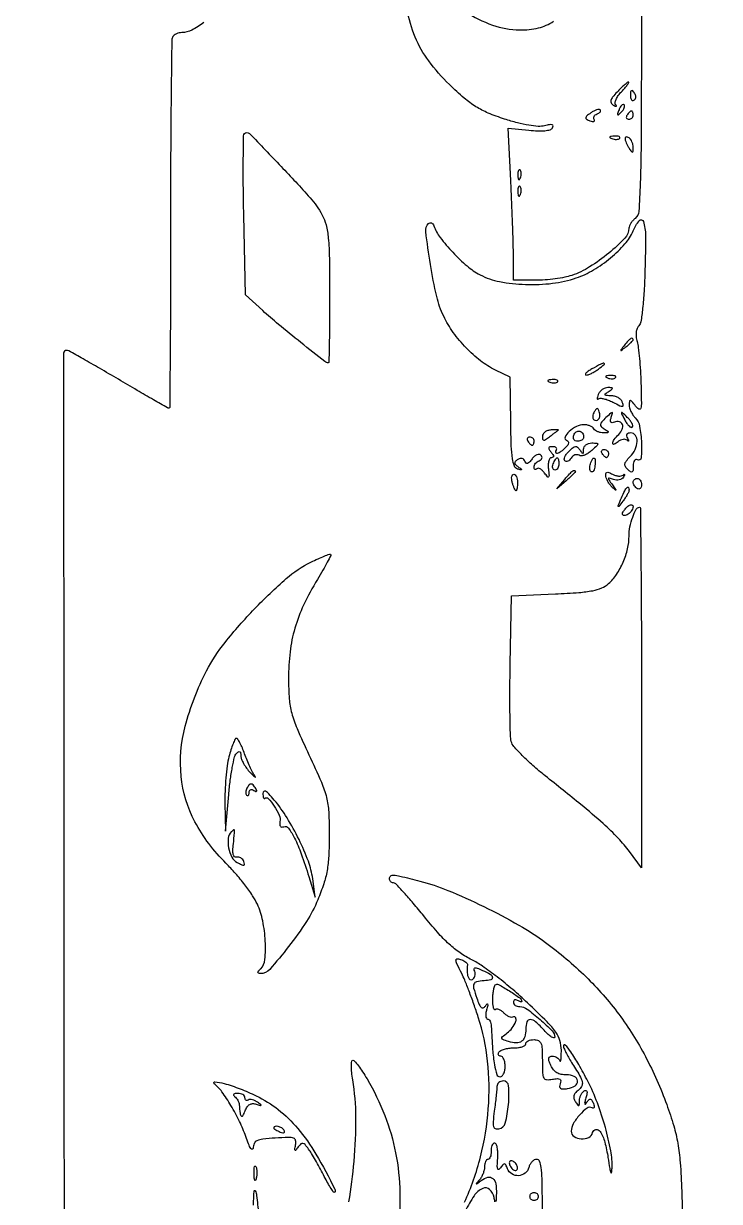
# Model space of a CAD drawing. Extents: x 130 to 894, y 104 to 894.
# Drawn here: x 130.4 to 298.9, y 320.8 to 606.2 of the extents above; entities that cross this region are included whole.
import ezdxf

# ---------------------------------------------------------------- set-up
doc = ezdxf.new("R2010")
doc.units = 0

msp = doc.modelspace()

# ---------------------------------------------------------------- linework, layer by layer
for points in [[(174.045192, 606.482717, -0.047978), (171.133195, 604.596295, -0.120314), (168.690983, 604, 0.054895), (168.045365, 603.928903, 0.049386), (167.406067, 603.718429, 0.052462), (166.867015, 603.408664, 0.098018), (166.525624, 603.04146, 0.135908), (166.284058, 602.212063, 0.00031), (166.120671, 589.280438, 0.002013), (166.004103, 574.686524, 0.001247), (165.978955, 557.54146, -0.000912), (165.965357, 540.46201, -0.00152), (165.883973, 526.084054, -0.000093), (165.769248, 513.176262, -0.411558), (165.591379, 513, -0.130208), (165.272248, 513.08454, -0.000459), (161.819272, 515.05625, -0.002414), (157.91324, 517.316524, -0.001508), (153.358651, 520, 0.002709), (148.7798, 522.682975, 0.0042), (144.796303, 524.94375, 0.00137), (141.334999, 526.8575, 0.126246), (140.77962, 527, 0.414351), (140.074729, 526.294777, 0.000011), (140.148965, 375.440163, 0.000341), (140.310416, 240.330475, 0.006777)], [(279.922036, 621.601004, -0.00146), (279.976801, 601.767647, -0.001059), (279.924115, 578.617642, -0.007615), (279.704983, 567.452612, -0.008821), (279.348619, 560.67043, -0.204776), (278.485116, 558.987647, 0.039325), (277.914387, 558.43275, 0.037307), (277.42648, 557.785949, 0.039612), (277.083695, 557.14716, 0.096253), (276.966731, 556.627555, -0.184226), (275.940785, 554.158845, -0.030466), (272.107542, 550.575964, -0.033806), (267.455071, 547.23232, -0.056326), (263.100777, 545.166231, -0.034708), (261.422828, 544.717855, -0.014808), (259.128285, 544.34258, -0.014568), (256.648408, 544.085322, -0.018561), (254.350777, 544), (249, 544), (248.995945, 549.75, 0.006759), (248.952721, 552.789033, 0.001891), (248.80295, 557.53879, 0.001908), (248.592714, 562.9102, 0.002006), (248.344635, 568.190562), (247.69738, 580.881124), (252.727732, 580.34034, 0.016989), (254.928213, 580.179155, 0.035841), (256.638256, 580.234761, 0.046696), (257.862585, 580.479736, 0.183627), (258.462831, 580.939859, 0.145141), (258.586098, 581.393531, 0.336757), (258.379138, 581.653359, 0.105867), (257.743355, 581.677257, 0.018134), (256.554109, 581.424225, -0.078183), (255.024297, 581.28639, -0.024904), (252.745982, 581.551842, -0.02193), (249.979839, 582.140384, -0.014403), (246.851837, 583.047641, -0.020878), (242.891598, 584.506056, -0.041266), (239.917564, 586.043383, -0.03786), (237.078397, 588.136417, -0.014951), (233.495464, 591.413498, -0.040683), (228.484359, 597.141595, -0.061235), (225.219489, 602.909243, -0.056047), (223.26974, 609.669344, -0.028243)], [(237.40751, 609.112149, 0.064413), (243.908953, 605.827002, 0.081372), (250.531937, 604.643428, 0.06215), (255.042386, 605.140161, 0.090825), (258.690222, 606.747277, 0.095522)], [(237.142778, 320.592178, 0.045302), (241.014984, 331.589541, 0.043447), (242.91236, 343.260259, 0.044432), (242.745095, 354.811898, 0.053111), (240.48339, 365.454136, 0.00572), (239.411059, 368.616058, 0.00578), (238.270288, 371.741557, 0.005647), (237.215056, 374.439618, 0.023289), (236.48339, 376.032121, -0.0075), (235.299264, 378.408666, -0.111144), (235.092107, 379.310162, -0.446505), (235.436126, 379.621393, -0.065574), (236.468381, 379.37376, -0.03849), (237.024037, 379.109891, -0.050672), (237.479928, 378.78336, -0.060591), (237.77956, 378.446487, -0.186532), (237.84996, 378.155144, 0.040691), (237.769047, 376.550712, 0.073696), (238.001425, 375.259596, 0.141975), (238.473502, 374.580212, 0.31896), (239.068174, 374.542134, 0.106701), (239.436769, 374.89682, 0.081826), (239.669772, 375.406566, 0.077665), (239.73449, 375.990233, 0.080629), (239.616179, 376.557839, -0.075862), (239.480566, 377.178925, -0.396975), (239.683954, 377.424227, -0.126367), (240.24921, 377.351104, -0.01187), (241.548005, 376.796174, -0.025379), (243.405216, 375.833362, -0.231133), (243.89632, 375.095884, -0.380225), (243.51756, 374.534443, -0.043887), (241.886968, 374.266439, 0.033372), (240.076327, 374.007762, 0.246148), (239.425477, 373.469144, 0.169616), (239.365416, 372.481541, 0.015035), (240.126912, 370.065784, 0.016692), (240.731281, 368.502063, 0.106103), (241.218902, 367.809713, 0.301131), (241.69169, 367.733032, 0.135841), (242.196928, 368.153627, -0.028821), (242.597066, 368.664789, -0.578575), (242.753301, 368.633114, -0.141139), (242.76797, 368.278207, -0.008771), (242.498119, 367.25, 0.033644), (242.317038, 366.387482, 0.059379), (242.301736, 365.660937, 0.090506), (242.441257, 365.172207, 0.285444), (242.718327, 365, -0.190496), (243.049952, 364.868896, -0.082832), (243.34262, 364.485937, -0.064789), (243.554356, 363.919746, -0.046559), (243.645607, 363.25, 0.007488), (243.968512, 357.624681, 0.024458), (244.419281, 353.924393, 0.032505), (244.984542, 351.564684, 0.328766), (245.75, 351.000193, 0.191103), (246.227352, 351.189471, 0.088219), (246.632812, 351.734432, 0.068033), (246.907884, 352.543241, 0.048029), (247, 353.5, 0.040452), (246.922429, 354.457223, 0.059813), (246.688914, 355.265625, 0.078662), (246.346169, 355.815127, 0.217355), (245.940983, 356, -0.108972), (245.586039, 356.078288, -0.182303), (245.3746, 356.29375, -0.161196), (245.343488, 356.6179, -0.082592), (245.5, 357, -0.146547), (245.934161, 357.385578, -0.040338), (246.8004, 357.70625, -0.037109), (247.887885, 357.926388, -0.031397), (249.059017, 358, 0.032276), (250.18562, 358.0728, 0.049716), (251.136086, 358.29375, 0.064068), (251.793368, 358.615903, 0.251914), (252, 359, -0.191087), (252.151477, 359.381882, -0.088204), (252.5875, 359.70625, -0.068025), (253.234582, 359.926307, -0.048028), (254, 360, -0.110769), (255.04637, 359.76531, -0.189821), (255.65039, 359.122555, -0.083507), (255.935208, 357.802693, -0.011477), (256, 354.980443, 0.008544), (256.053539, 351.847452, 0.114344), (256.349445, 350.743437, 0.262682), (257.023078, 350.314064, 0.05834), (258.438956, 350.403153, -0.024186), (259.638298, 350.561199, -0.15222), (260.233419, 350.428455, -0.281367), (260.446298, 350.039395, -0.079798), (260.2982, 349.334714, 0.082623), (260.155252, 348.635047, 0.2641), (260.367177, 348.227726, 0.152539), (260.957574, 348.063124, 0.027406), (262.109244, 348.162004, 0.105686), (263.92103, 348.825483, 0.281825), (264.507139, 350.00915, 0.276518), (263.720966, 351.089255, 0.104104), (261.812362, 351.465422, -0.055108), (260.547251, 351.588831, -0.084099), (259.523235, 351.992088, -0.087064), (258.713529, 352.697459, -0.063319), (258.083801, 353.715422, -0.020614), (257.608856, 354.883106, -0.125386), (257.54709, 355.527159, -0.259979), (257.818054, 355.874456, -0.10022), (258.438105, 356, -0.07617), (259.000106, 355.913885, -0.067573), (259.536089, 355.662187, -0.070367), (259.965694, 355.289572, -0.098836), (260.216667, 354.85, 0.601158), (260.35811, 354.826229, 0.12737), (260.487396, 355.130841, 0.027554), (260.574332, 356.063783, 0.009456), (260.6, 357.420948, 0.071724), (260.260992, 359.772069, 0.083518), (259.27374, 361.79999, 0.041876), (257.153492, 364.299894, 0.006125), (252.380603, 368.941334, 0.013221), (248.849883, 372.118549, 0.011963), (245.038611, 375.215628, 0.012079), (241.49277, 377.824392, 0.036977), (238.928719, 379.348231, -0.036339), (236.094027, 381.028029, -0.03301), (233.434487, 383.150655, -0.02664), (230.621084, 386.006336, -0.012469), (227.277713, 389.977845, 0.006599), (224.750569, 393.052309, 0.010094), (222.471566, 395.643492, 0.005025), (220.495614, 397.757643, 0.205086), (219.929598, 398, -0.10675), (219.574923, 398.076596, -0.099445), (219.273069, 398.29375, -0.095955), (219.070706, 398.618248, -0.091827), (219, 399, -0.207785), (219.285753, 399.657927, -0.210423), (219.95951, 399.893626, -0.041036), (221.518945, 399.641487, -0.002225), (226.355655, 398.423073, -0.035384), (233.144674, 396.158463, -0.015455), (241.805556, 392.253199, -0.015519), (250.335758, 387.751903, -0.030242), (256.782028, 383.555596, -0.033699), (266.515918, 375.275097, -0.039368), (274.513219, 366.153849, -0.039434), (280.971449, 355.905587, -0.034013), (286.109259, 344.259732, -0.014568), (287.815177, 339.083414, -0.029152), (288.800842, 334.891308, -0.025115), (289.374269, 330.230725, -0.008255), (289.759017, 323.32952, -0.024387), (289.652525, 312.21407, -0.042331)], [(209.160615, 320.694593, 0.019328), (210.421639, 330.516003, 0.02383), (210.865171, 341.224738, 0.039241), (210.098924, 350.25, -0.015424), (209.856552, 352.071403, -0.026286), (209.781538, 353.604688, -0.025207), (209.843778, 354.754489, -0.383932), (210.116382, 355, -0.219449), (210.548599, 354.800703, -0.01366), (211.456444, 353.676625, -0.018167), (212.486245, 352.221043, -0.012328), (213.55586, 350.494895, -0.039602), (217.8517, 341.62286, -0.045069), (220.475458, 332.556103, -0.043272), (221.499034, 322.854693, -0.032067), (221.008492, 312.077171, -0.008814)], [(256.048109, 315.699654, -0.004147), (256, 321.5, 0.006023), (255.941764, 326.334447, 0.030137), (255.713596, 329.033176, 0.060656), (255.304023, 330.537826, 0.304922), (254.616631, 331, 0.129214), (254.048695, 330.850737, 0.073972), (253.485993, 330.4125, 0.065681), (253.013407, 329.764694, 0.060903), (252.710251, 329, -0.164752), (251.808906, 327.631275, -0.153187), (250.232726, 327.041828, -0.152957), (248.600529, 327.458077, -0.164235), (247.553194, 328.721975, 0.022454), (247.150492, 329.645205, 0.245795), (246.83439, 329.876917, 0.263215), (246.47949, 329.741612, 0.025218), (245.904812, 328.971975, -0.111953), (245.479979, 328.570718, -0.481493), (245.200521, 328.67705, -0.085484), (245.091196, 329.457351, -0.009867), (245.181875, 331.230764, 0.024519), (245.21301, 332.659187, 0.040407), (245.082894, 333.85924, 0.049959), (244.831821, 334.704895, 0.310611), (244.473267, 334.939821, 0.194125), (244.107702, 334.782765, 0.089645), (243.809221, 334.349016, 0.068516), (243.620682, 333.710446, 0.047733), (243.579401, 332.959056, -0.040441), (243.54913, 332.208883, -0.06119), (243.391841, 331.575473, -0.082057), (243.140609, 331.146069, -0.22301), (242.829401, 331, 0.203973), (242.512407, 330.86507, 0.083736), (242.243637, 330.47125, 0.063934), (242.060929, 329.889045, 0.044127), (242, 329.2, -0.057256), (241.90906, 328.408457, -0.035874), (241.632812, 327.51698, -0.035699), (241.228717, 326.66654, -0.05337), (240.75, 325.998228, 0.002276), (240.014218, 325.165508, 0.561075), (240.038882, 325.086748, 0.224976), (240.180747, 325.115194, 0.001525), (241.206195, 325.884318, -0.097599), (242.787607, 326.652119, -0.248733), (243.991016, 326.370145, -0.174817), (244.72433, 325.049649, -0.050904), (244.863818, 322.690983, -0.004291), (244.782528, 321.105701, -0.121714), (244.661201, 320.716314, -0.668154)], [(186.078947, 319.931501, -0.007261), (186.185602, 323.284183, -0.753953), (186.478542, 323.353521, -0.100645), (186.825991, 322.270897, -0.003366), (187.292334, 317.768166, -0.015968)], [(244.515925, 320.738501, -0.012726), (244.294267, 321.75, 0.155414), (243.233867, 323.697339, 0.310904), (241.582676, 323.96539, 0.133077), (239.479355, 322.170195, 0.039387), (237.35405, 318.46634, -0.007676)]]:
    msp.add_lwpolyline(points, format="xyb")
for points in [[(274.099109, 589.605496, 0.019378), (273.017761, 588.36118, 0.098353), (272.59518, 587.550692, 0.205698), (272.668321, 586.950163, 0.130702), (273.174795, 586.445171, 0.01664), (273.653493, 586.189392, 0.14629), (273.887722, 586.149925, 0.540196), (273.936808, 586.249842, 0.050854), (273.740854, 586.515488, -0.232587), (273.601704, 586.999167, -0.061703), (273.846098, 587.78874, -0.049303), (274.384385, 588.724639, -0.03344), (275.165168, 589.675813, 0.01075), (275.967948, 590.568016, 0.021085), (276.560362, 591.31727, 0.02387), (276.922449, 591.870979, 0.579954), (276.848628, 592, 0.170131), (276.554149, 591.896813, 0.010606), (275.834707, 591.296615, 0.014708), (274.997265, 590.522836, 0.010322)], [(277.333333, 588.543989, 0.059057), (277.394948, 588.024148, 0.126631), (277.582917, 587.669932, 0.191218), (277.860929, 587.534562, 0.158515), (278.182979, 587.613087, 0.108766), (278.463027, 587.88478, 0.099739), (278.614038, 588.257398, 0.095385), (278.612382, 588.673795, 0.090093), (278.457295, 589.069098, 0.02679), (277.913397, 589.852054, 0.350126), (277.59208, 589.929499, 0.269722), (277.376303, 589.618676, 0.019984)], [(267.719038, 584.536506, 0.015196), (266.72234, 583.760146, 0.19646), (266.504726, 583.352813, 0.302976), (266.682111, 583.016766, 0.032595), (267.522548, 582.629721, 0.035606), (268.095548, 582.455464, 0.127166), (268.475399, 582.466456, 0.313544), (268.615798, 582.639642, 0.158079), (268.545707, 582.926044, -0.13163), (268.43183, 583.305137, -0.127379), (268.520519, 583.695632, -0.109419), (268.805988, 584.038226, -0.078966), (269.243769, 584.277685, 0.051141), (269.688572, 584.489874, 0.094976), (269.983645, 584.757515, 0.147272), (270.085247, 585.033895, 0.201302), (269.998428, 585.281334, 0.234424), (269.683287, 585.405571, 0.057768), (269.121958, 585.291538, 0.046979), (268.436539, 584.993864, 0.031952)], [(274.564293, 585.293128, 0.008399), (274.21821, 584.336218, 0.286372), (274.270328, 584.111181, 0.400052), (274.463552, 584.106486, 0.011214), (275.124088, 584.733333, 0.043285), (275.558688, 585.246577, 0.063152), (275.837219, 585.768815, 0.082976), (275.927901, 586.220211, 0.20742), (275.806872, 586.526461, 0.278911), (275.538684, 586.59249, 0.120343), (275.210949, 586.395085, 0.070189), (274.866277, 585.940734, 0.036269)], [(276.5, 584, 0.082592), (276.343488, 583.6179, 0.161196), (276.3746, 583.29375, 0.182303), (276.586039, 583.078288, 0.108972), (276.940983, 583, 0.093332), (277.345238, 583.076123, 0.09642), (277.688914, 583.29375, 0.099167), (277.918938, 583.618444, 0.105053), (278, 584, 0.042167), (277.967655, 584.382849, 0.061769), (277.870461, 584.70625, 0.081139), (277.727648, 584.92554, 0.210953), (277.559017, 585, 0.151918), (277.34829, 584.934461, 0.038439), (277.066025, 584.70625, 0.035638), (276.768994, 584.382774, 0.029505)], [(202.646834, 559.89984, -0.063796), (203.625927, 557.387704, -0.037562), (204.169175, 554.206345, -0.019896), (204.434392, 549.322624, -0.003616), (204.5, 540.251908, -0.00188), (204.476576, 534.021455, -0.003134), (204.40425, 528.776132, -0.000396), (204.307442, 524.133216, -0.406184), (204.174044, 524.001908, -0.169889), (203.362121, 524.280657, -0.001178), (197.532528, 528.895693, -0.005039), (192.090813, 533.314826, -0.013194), (188.301562, 536.628418), (184.103123, 540.5), (183.703171, 559.734943, -0.002952), (183.592758, 567.151388, -0.004703), (183.595436, 573.494352, -0.001224), (183.663138, 579.009195, -0.195088), (183.898047, 579.564714, -0.41789), (185.063352, 579.557411, -0.002827), (192.76018, 571.575372, -0.008089), (199.767693, 563.983265, -0.0576)], [(272.8125, 578.316886, 0.051402), (273.359369, 578.160852, 0.05415), (273.916927, 578.123424, 0.060344), (274.402231, 578.202593, 0.126455), (274.729167, 578.395833, 0.296942), (274.77538, 578.614691, 0.208169), (274.592839, 578.799335, 0.077125), (274.112848, 578.910055, 0.028489), (273.416667, 578.921053, 0.018894), (272.670344, 578.862007, 0.168741), (272.37858, 578.720685, 0.470617), (272.395823, 578.538436, 0.054073)], [(276.015313, 578.309017, 0.074451), (276.084762, 577.898416, 0.021733), (276.310881, 577.297024, 0.021318), (276.627837, 576.633658, 0.021347), (277, 576, 0.010223), (277.569384, 575.157251, 0.295079), (277.800669, 575.064256, 0.343021), (277.953006, 575.238528, 0.012098), (277.984687, 576.190983, 0.053738), (277.916365, 576.883651, 0.049393), (277.701752, 577.566787, 0.052761), (277.382022, 578.140373, 0.101161), (277, 578.5, 0.058538), (276.617853, 578.678337, 0.128516), (276.298248, 578.698838, 0.195945), (276.092401, 578.564397, 0.157323)], [(250.078947, 569.416667, 0.018894), (250.137993, 568.670344, 0.168741), (250.279315, 568.37858, 0.470617), (250.461564, 568.395823, 0.054073), (250.683114, 568.8125, 0.051402), (250.839148, 569.359369, 0.05415), (250.876576, 569.916927, 0.060344), (250.797407, 570.402231, 0.126455), (250.604167, 570.729167, 0.296942), (250.385309, 570.77538, 0.208169), (250.200665, 570.592839, 0.077125), (250.089945, 570.112848, 0.028489)], [(250.078947, 565.416667, 0.018894), (250.137993, 564.670344, 0.168741), (250.279315, 564.37858, 0.470617), (250.461564, 564.395823, 0.054073), (250.683114, 564.8125, 0.051402), (250.839148, 565.359369, 0.05415), (250.876576, 565.916927, 0.060344), (250.797407, 566.402231, 0.126455), (250.604167, 566.729167, 0.296942), (250.385309, 566.77538, 0.208169), (250.200665, 566.592839, 0.077125), (250.089945, 566.112848, 0.028489)], [(280.852827, 546.549446, -0.007017), (280.631847, 541.336485, -0.013434), (280.283525, 537.162899, -0.010835), (279.857767, 533.951301, -0.159371), (279.348823, 532.948269, 0.106216), (278.926856, 532.295702, 0.062722), (278.708016, 531.39001, 0.054006), (278.703817, 530.312723, 0.040777), (278.922251, 529.148823, -0.035655), (279.216877, 527.662938, -0.00784), (279.499524, 525.074967, -0.008119), (279.731303, 522.065615, -0.007725), (279.869904, 519, -0.003284), (279.976284, 514.408214, -0.061893), (279.82261, 512.977936, -0.508664), (279.370773, 512.787421, -0.095421), (278.578279, 513.5, 0.009038), (277.702072, 514.614513, 0.172052), (277.329316, 514.84085, 0.432577), (277.101403, 514.68101, 0.030934), (277.031803, 513.821429, 0.073156), (277.127867, 513.069736, 0.039909), (277.449967, 512.195313, 0.038742), (277.928249, 511.340568, 0.04949), (278.5, 510.642857, -0.154032), (279.552142, 508.620584, -0.031215), (280.00848, 504.55094, -0.036835), (279.920809, 500.955757, -0.554888), (279, 500.5, 0.207631), (278.621942, 500.55487, 0.179748), (278.29375, 500.320069, 0.102041), (278.07147, 499.780399, 0.046867), (278, 499.01959, -0.021051), (277.954679, 497.9436, -0.228971), (277.739698, 497.580337, -0.310336), (277.375351, 497.586015, -0.033501), (276.687051, 498.147625, -0.065508), (276.100074, 498.860844, -0.182182), (275.974898, 499.486822, -0.129315), (276.286064, 500.183149, -0.026994), (277.187051, 501.187051, 0.083235), (278.453676, 502.963846, 0.102752), (278.952755, 504.931191, 0.156658), (278.55115, 506.398641, 0.253444), (277.440983, 507, 0.068719), (276.840981, 506.917146, 0.178058), (276.492739, 506.664905, 0.196415), (276.410621, 506.267191, 0.08468), (276.601308, 505.75, -0.01713), (276.840863, 505.298639, -0.16288), (276.868964, 505.084951, -0.524814), (276.768412, 505.041006, -0.045405), (276.502335, 505.241324, 0.144798), (276.088476, 505.440463, 0.083091), (275.530184, 505.437715, 0.070874), (274.916142, 505.239506, 0.059816), (274.342009, 504.868879, -0.06532), (273.366351, 504.254101, -0.577917), (273.036041, 504.488038, -0.142904), (273.392494, 505.387343, -0.031046), (274.509191, 506.652048, 0.095625), (275.351233, 507.896887, 0.188954), (275.387125, 509.07121, 0.259159), (274.657944, 509.711636, 0.146007), (273.449777, 509.619101, -0.071356), (272.884099, 509.490264, -0.27747), (272.57541, 509.643148, -0.190875), (272.494946, 510.056168, -0.037509), (272.692899, 510.800928, 0.013243), (273.00718, 511.787878, 0.520433), (272.884841, 511.939809, 0.16982), (272.566425, 511.803954, 0.004233), (271.391971, 510.713836, 0.019279), (270.377262, 509.679051, 0.149777), (270.092644, 509.074024, 0.237733), (270.2641, 508.564223, 0.053976), (271, 507.979149, -0.010119), (271.841893, 507.422615, -0.298976), (271.93374, 507.19623, -0.342285), (271.761294, 507.046317, -0.011746), (270.809017, 507.015313, -0.053738), (270.116349, 507.083635, -0.049393), (269.433213, 507.298248, -0.052761), (268.859627, 507.617978, -0.101161), (268.5, 508, 0.108356), (268.128609, 508.383435, 0.050858), (267.514332, 508.70625, 0.047053), (266.773395, 508.925894, 0.048576), (266.012412, 509, 0.120092), (264.275867, 508.576805, 0.065296), (262.463799, 507.314392, 0.103368), (261.512244, 505.997998, 0.44326), (261.857143, 505.214286, -0.13188), (262.250945, 504.954023, -0.225531), (262.357985, 504.583053, -0.123186), (262.140498, 504.07972, -0.033111), (261.5625, 503.419643, -0.034557), (260.486111, 502.482576, -0.095997), (259.589493, 502.043008, -0.451572), (259.274433, 502.25119, -0.174783), (259.396994, 502.833333, 0.160351), (259.472804, 503.149158, 0.191056), (259.337693, 503.421875, 0.125559), (258.986439, 503.606283, 0.058475), (258.471888, 503.666667, 0.049066), (257.821131, 503.602653, 0.290141), (257.584448, 503.377301, 0.208952), (257.648475, 502.997095, 0.028486), (258.138321, 502.333333, -0.030256), (258.567514, 501.747434, -0.130141), (258.699433, 501.339697, -0.281466), (258.568315, 501.096607, -0.132621), (258.210501, 501, 0.251159), (257.836808, 500.799649, 0.080183), (257.567111, 500.206112, 0.057889), (257.434376, 499.332749, 0.036144), (257.472782, 498.297404, -0.006296), (257.627309, 496.705093, -0.21035), (257.50583, 496.351018, -0.455061), (257.252373, 496.358236, -0.014212), (256.535849, 497.28186, 0.041931), (256.015868, 497.880515, 0.067409), (255.47335, 498.282074, 0.095813), (254.994381, 498.436307, 0.230423), (254.651123, 498.31779, -0.101653), (254.403077, 498.154287, -0.246357), (254.191267, 498.176163, -0.185987), (254.046283, 498.380537, -0.062391), (254, 498.75, -0.103109), (254.093276, 499.197508, -0.068635), (254.367188, 499.646243, -0.064913), (254.772151, 500.028115, -0.070967), (255.25, 500.279762, 0.089569), (255.663779, 500.517603, 0.142491), (255.888483, 500.855118, 0.15483), (255.887359, 501.239404, 0.111475), (255.668239, 501.611523, 0.187549), (255.243273, 501.814606, 0.120064), (254.696864, 501.724194, 0.084585), (254.093379, 501.335904, 0.049773), (253.51924, 500.695425, -0.02812), (252.898178, 499.939236, -0.127562), (252.423013, 499.632505, -0.271162), (252.061382, 499.709629, -0.128027), (251.791984, 500.124048, 0.109092), (251.532312, 500.558157, 0.143175), (251.135754, 500.790497, 0.125881), (250.635568, 500.788055, 0.0747), (250.08422, 500.552051, 0.041727), (249.466003, 500.094656, 0.224685), (249.304285, 499.720919, 0.200842), (249.483613, 499.329964, 0.03324), (250.143237, 498.798869, -0.005446), (250.884876, 498.266817, -0.308159), (250.938549, 498.114962, -0.408718), (250.820229, 498.044569, -0.006653), (250, 498.256291, -0.241426), (249.227823, 498.960938, -0.052932), (248.766213, 500.757176, -0.027487), (248.481931, 503.878796, -0.005234), (248.33709, 509.582422), (248.17418, 520.5), (244.635213, 522.23521, -0.050708), (241.043296, 524.47317, -0.036706), (237.53317, 527.626517, -0.036023), (234.445141, 531.341534, -0.042686), (232.113884, 535.264746, -0.056448), (230.427796, 540.060779, -0.01599), (228.905445, 547.83766, -0.00889), (227.755214, 555.795197, -0.240759), (228.456693, 557.736455, -0.130506), (228.804485, 557.922846, -0.159495), (229.170402, 557.892075, -0.131029), (229.499898, 557.635933, -0.07698), (229.7389, 557.194015, 0.076372), (231.281731, 554.333048, 0.027013), (234.292606, 550.765877, 0.027412), (237.773396, 547.451308, 0.055179), (240.907284, 545.326172, 0.074769), (245.64679, 543.668906, 0.03852), (251.907942, 542.976624, 0.037735), (258.476582, 543.254737, 0.052711), (264.205272, 544.554276, 0.052469), (268.371114, 546.481175, 0.038365), (272.537613, 549.422926, 0.039315), (276.003961, 552.784505, 0.08255), (277.983364, 555.959838, -0.073686), (279.465615, 558.433702, -0.598993), (280.468879, 558.235056, -0.074124), (280.970628, 554.869462, -0.007087)], [(275.872445, 528.25, 0.001576), (274.99236, 527.120493, 0.377591), (275, 527, 0.377591), (275.120493, 526.99236, 0.001576), (276.25, 527.872445, 0.012436), (276.920402, 528.425681, 0.017649), (277.485937, 528.952641, 0.013803), (277.91885, 529.410139, 0.184603), (278, 529.622445, 0.307699), (277.806605, 529.90695, 0.241985), (277.426111, 529.869516, 0.065617), (276.76332, 529.306759, 0.017685)], [(268, 522.5, 0.017912), (267.108517, 521.947109, 0.05067), (266.545418, 521.480268, 0.180199), (266.416578, 521.192347, 0.423245), (266.55887, 521.035435, 0.093447), (267.094874, 521.118035, 0.026583), (267.876904, 521.441692, 0.025781), (268.737972, 521.908866, 0.024731), (269.55887, 522.468197, 0.014046), (271.008478, 523.630045, 0.690562), (270.920022, 523.878785, 0.128656), (270.164165, 523.697409, 0.006975)], [(257.8125, 519.316886, 0.051402), (258.359369, 519.160852, 0.05415), (258.916927, 519.123424, 0.060344), (259.402231, 519.202593, 0.126455), (259.729167, 519.395833, 0.296942), (259.77538, 519.614691, 0.208169), (259.592839, 519.799335, 0.077125), (259.112848, 519.910055, 0.028489), (258.416667, 519.921053, 0.018894), (257.670344, 519.862007, 0.168741), (257.37858, 519.720685, 0.470617), (257.395823, 519.538436, 0.054073)], [(271.8125, 520.316886, 0.051402), (272.359369, 520.160852, 0.05415), (272.916927, 520.123424, 0.060344), (273.402231, 520.202593, 0.126455), (273.729167, 520.395833, 0.296942), (273.77538, 520.614691, 0.208169), (273.592839, 520.799335, 0.077125), (273.112848, 520.910055, 0.028489), (272.416667, 520.921053, 0.018894), (271.670344, 520.862007, 0.168741), (271.37858, 520.720685, 0.470617), (271.395823, 520.538436, 0.054073)], [(269.554136, 516.280481, 0.018707), (269.341519, 515.65771, 0.077812), (269.287766, 515.265713, 0.406403), (269.389565, 515.165062, 0.200916), (269.573931, 515.240598, -0.213581), (270.017705, 515.40995, -0.04121), (270.890042, 515.288219, -0.037297), (271.96022, 514.962347, -0.026784), (273.099924, 514.448327, 0.006583), (274.78564, 513.604548, 0.117668), (275.373548, 513.47514, 0.456248), (275.574144, 513.71469, 0.051911), (275.366151, 514.48821, 0.107995), (274.985246, 515.067615, 0.065842), (274.326926, 515.56041, 0.061305), (273.505654, 515.896684, 0.064848), (272.643011, 516.015313, -0.011359), (271.493787, 516.049642, -0.239352), (271.205802, 516.215467, -0.392319), (271.249509, 516.471239, -0.020023), (272, 517, 0.009472), (272.852936, 517.574402, 0.283067), (272.951561, 517.802896, 0.356064), (272.787749, 517.953205, 0.012247), (271.856989, 517.984687, 0.094455), (271.179572, 517.862095, 0.067531), (270.502784, 517.490393, 0.065461), (269.929242, 516.936654, 0.076604)], [(268.582949, 512.134215, 0.052326), (268.327923, 511.604943, 0.061761), (268.20609, 511.06291, 0.07231), (268.228156, 510.59012, 0.149701), (268.399864, 510.266802, 0.208213), (269.031223, 510.018401, 0.228122), (269.610436, 510.323111, 0.143258), (269.913564, 511.144952, 0.097944), (269.787251, 512.138246, 0.033951), (269.536207, 512.749629, 0.286646), (269.294341, 512.899578, 0.233206), (269.012891, 512.759582, 0.024362)], [(275.964205, 510.164354, 0.029819), (276.46731, 509.312529, 0.05386), (276.989204, 508.693831, 0.082345), (277.448592, 508.380806, 0.314606), (277.771496, 508.438163, 0.253633), (277.877288, 508.794486, 0.066521), (277.671033, 509.37566, 0.05091), (277.221647, 510.068187, 0.032763), (276.573661, 510.77381, 0.002294), (275.354252, 511.927848, 0.404836), (275.191606, 511.925236, 0.323466), (275.1623, 511.743306, 0.001975)], [(252.5, 505, 0.029505), (252.768994, 504.617226, 0.035638), (253.066025, 504.29375, 0.038439), (253.34829, 504.065539, 0.151918), (253.559017, 504, 0.210953), (253.727648, 504.07446, 0.081139), (253.870461, 504.29375, 0.061769), (253.967655, 504.617151, 0.042167), (254, 505, 0.105053), (253.918938, 505.381556, 0.099167), (253.688914, 505.70625, 0.09642), (253.345238, 505.923877, 0.093332), (252.940983, 506, 0.108972), (252.586039, 505.921712, 0.182303), (252.3746, 505.70625, 0.161196), (252.343488, 505.3821, 0.082592)], [(256, 506.164751, 0.052505), (256.072843, 505.472979, 0.342776), (256.322806, 505.262215, 0.16048), (256.774998, 505.391351, 0.01422), (257.75, 506.094588, -0.001609), (258.446706, 506.62431, -0.002052), (259.092578, 507.10796, -0.001594), (259.636983, 507.509464, -0.017216), (259.863032, 507.663398, 0.682803), (259.848301, 507.739665, 0.035451), (259.498721, 507.778608, 0.019914), (258.899852, 507.778758, 0.008904), (258.113032, 507.733561, 0.063915), (257.305212, 507.567416, 0.07719), (256.620703, 507.207066, 0.090774), (256.161193, 506.714898, 0.143484)], [(266, 505.940983, -0.153789), (265.886945, 505.582111, -0.097959), (265.568594, 505.276414, -0.080499), (265.092934, 505.070142, -0.062212), (264.531385, 505, -0.094172), (263.97324, 505.106064, -0.165347), (263.618633, 505.406756, -0.151817), (263.502894, 505.882944, -0.076022), (263.63617, 506.494256, -0.145599), (264.224762, 507.25962, -0.217321), (265.039442, 507.423126, -0.204571), (265.734336, 506.912741, -0.13423)], [(267.945607, 502.734698, -0.043476), (267.11007, 502.082038, -0.053974), (266.230447, 501.637002, -0.063757), (265.438428, 501.448879, -0.166369), (264.875251, 501.577099, 0.122008), (264.391994, 501.732304, 0.100753), (263.854247, 501.660421, 0.091303), (263.344049, 501.37113, 0.079997), (262.94257, 500.907076, -0.057693), (262.573798, 500.440488, -0.091566), (262.155864, 500.152052, -0.125331), (261.757905, 500.08288, -0.178907), (261.435325, 500.231341, -0.228933), (261.302018, 500.613918, -0.073979), (261.461975, 501.209198, -0.056349), (261.866141, 501.910567, -0.037529), (262.471703, 502.61456, -0.022512), (263.434682, 503.494521, -0.146422), (264.031418, 503.750051, -0.224037), (264.530753, 503.580697, -0.059738), (265.075438, 502.912179, 0.010955), (265.586638, 502.142466, 0.281521), (265.806689, 502.045829, 0.356228), (265.952626, 502.202064, 0.014235), (265.984687, 503.035714, -0.124738), (266.140343, 503.625192, -0.101153), (266.56686, 504.123447, -0.09001), (267.204199, 504.456599, -0.075675), (267.958553, 504.571429, -0.012527), (269.218759, 504.539852, -0.401658), (269.411917, 504.335326, -0.201293), (269.261937, 503.984825, -0.004792)], [(272, 502, -0.042167), (271.967655, 501.617151, -0.061769), (271.870461, 501.29375, -0.081139), (271.727648, 501.07446, -0.210953), (271.559017, 501, -0.151918), (271.34829, 501.065539, -0.038439), (271.066025, 501.29375, -0.035638), (270.768994, 501.617226, -0.029505), (270.5, 502, -0.082592), (270.343488, 502.3821, -0.161196), (270.3746, 502.70625, -0.182303), (270.586039, 502.921712, -0.108972), (270.940983, 503, -0.093332), (271.345238, 502.923877, -0.09642), (271.688914, 502.70625, -0.099167), (271.918938, 502.381556, -0.105053)], [(260, 499.5, -0.062722), (259.92777, 498.926468, -0.08088), (259.715469, 498.440625, -0.098158), (259.400789, 498.115494, -0.152681), (259.031385, 498, -0.184534), (258.710807, 498.122486, -0.147206), (258.516384, 498.440625, -0.100118), (258.488865, 498.925634, -0.055937), (258.638374, 499.5, -0.02136), (258.887494, 500.074558, -0.030395), (259.160341, 500.559375, -0.030693), (259.420671, 500.912889, -0.222225), (259.606989, 501, -0.289661), (259.758929, 500.903916, -0.046727), (259.884553, 500.559375, -0.039339), (259.971531, 500.074824, -0.024748)], [(268.730265, 499.069278, -0.039075), (268.620945, 498.361741, -0.079088), (268.407608, 497.841638, -0.140997), (268.131761, 497.587963, -0.259868), (267.836088, 497.601303, -0.156206), (267.591564, 497.88734, -0.075558), (267.472764, 498.359336, -0.063531), (267.490736, 498.936181, -0.05214), (267.650663, 499.532025, -0.01992), (268.192409, 500.791397, -0.402215), (268.548299, 500.92531, -0.30258), (268.792967, 500.550408, -0.01644)], [(250, 495, -0.018041), (249.972329, 494.233356, -0.029316), (249.887385, 493.5875, -0.029396), (249.766282, 493.109555, -0.326917), (249.616631, 493, -0.269386), (249.439563, 493.102864, -0.023188), (249.192243, 493.5875, -0.025621), (248.938458, 494.233613, -0.016817), (248.710251, 495, -0.040966), (248.575635, 495.766322, -0.070464), (248.607123, 496.4125, -0.106581), (248.789795, 496.842465, -0.24384), (249.09362, 497, -0.206609), (249.440102, 496.850443, -0.082769), (249.733751, 496.4125, -0.063112), (249.933456, 495.765641, -0.043375)], [(264, 497.654988, -0.191119), (263.918017, 497.44834, -0.007508), (263.339063, 496.851732, -0.012381), (262.612165, 496.159969, -0.008332), (261.75, 495.404988), (259.5, 493.5), (261.404988, 495.75, -0.010402), (262.598996, 497.102181, -0.048385), (263.373826, 497.795506, -0.197337), (263.789444, 497.898791, -0.372044)], [(275.528842, 496.785184, -0.04569), (275.786558, 496.978278, -0.521516), (275.884679, 496.935664, -0.164269), (275.858526, 496.729158, -0.017359), (275.6283, 496.293674, -0.122006), (275.233768, 495.881757, -0.083887), (274.634673, 495.630751, -0.075873), (273.926478, 495.575458, -0.071342), (273.217975, 495.730905, 0.014296), (272.218178, 496.073172, 0.443307), (272.016374, 495.954033, 0.208358), (272.086481, 495.621688, 0.006096), (272.951772, 494.437231, -0.002822), (273.713596, 493.408612, -0.13731), (273.802539, 493.171535, -0.669025), (273.717496, 493.127527, -0.006513), (273.011895, 493.739877, -0.044531), (272.462993, 494.32437, -0.033232), (271.964506, 495.055259, -0.033961), (271.584797, 495.813577, -0.062733), (271.400545, 496.476668, -0.059835), (271.382667, 497.158841, -0.293212), (271.609246, 497.448529, -0.182928), (272.076231, 497.436732, -0.026078), (272.95894, 497.021975, 0.046463), (273.69781, 496.710859, 0.0535), (274.447313, 496.559879, 0.061383), (275.097001, 496.579851, 0.14628)], [(277, 493.19113, -0.105377), (276.908022, 492.759555, -0.020986), (276.554601, 492.049658, -0.02135), (276.064197, 491.243619, -0.018463), (275.483749, 490.44113, -0.002644), (274.501369, 489.197087, -0.569419), (274.377555, 489.214303, -0.201639), (274.377686, 489.444041, -0.001457), (275.144264, 491.25, -0.012273), (275.95086, 493.013948, -0.077526), (276.513658, 493.822339, -0.49792), (276.838748, 493.784432, -0.133472)], [(280, 494.440983, -0.066118), (279.926733, 493.889346, -0.138808), (279.70625, 493.521475, -0.191142), (279.379648, 493.392057, -0.139169), (279, 493.5, -0.06081), (278.617485, 493.806203, -0.051032), (278.29375, 494.2129, -0.053229), (278.073302, 494.653442, -0.089642), (278, 495.059017, -0.105429), (278.076556, 495.418051, -0.099231), (278.29375, 495.723586, -0.096318), (278.618268, 495.928382, -0.092995), (279, 496, -0.153634), (279.381379, 495.879982, -0.097988), (279.70625, 495.542039, -0.080552), (279.925455, 495.037096, -0.062283)], [(280, 445.302997), (280, 401.605995), (277.075305, 405.582963, 0.03254), (274.369838, 408.800525, 0.018569), (270.720164, 412.335616, 0.011919), (265.342303, 416.943856, 0.003291), (256.673798, 423.925985, -0.013415), (253.709992, 426.413799, -0.017049), (251.119274, 428.872357, -0.015132), (249.111621, 431.039513, -0.119383), (248.48451, 432.246122, -0.053884), (248.275628, 433.795576, -0.002985), (248.17603, 438.684798, -0.004587), (248.145574, 444.515379, -0.003338), (248.214485, 451), (248.5, 467.5), (259.146449, 468, 0.006559), (264.871743, 468.344201, 0.029617), (268.19001, 468.786064, 0.052085), (270.379834, 469.45309, 0.082375), (272.034465, 470.5, 0.064465), (273.975777, 472.742486, 0.04459), (275.573822, 475.698081, 0.044079), (276.641886, 478.937965, 0.057649), (277, 482.033623, -0.049027), (277.218816, 484.259836, -0.038286), (277.873028, 486.601026, -0.035603), (278.729169, 488.517165, -0.276604), (279.535184, 489, -0.410971), (279.726108, 488.81118, -0.000111), (279.86346, 476.164006, -0.001662), (279.966599, 462.058635, -0.000997)], [(277.541119, 488.066531, -0.0641), (277.210125, 487.658556, -0.051744), (276.76321, 487.313294, -0.053409), (276.274058, 487.078415, -0.085443), (275.818538, 487, -0.176123), (275.485592, 487.121034, -0.256649), (275.374856, 487.405689, -0.110288), (275.548584, 487.879936, -0.030483), (276.020056, 488.524166, -0.055352), (276.961207, 489.432181, -0.241841), (277.698517, 489.568117, -0.400869), (277.97211, 489.085853, -0.076926)], [(201.554726, 471.520865, 0.024484), (198.202049, 465.281206, 0.040077), (196.066632, 459.675841, 0.041898), (194.91217, 453.984413, 0.030037), (194.546549, 447.5, 0.017058), (194.733888, 442.551953, 0.047417), (195.310629, 439.124708, 0.036935), (196.601349, 435.420846, 0.007277), (199.497342, 429, -0.007067), (202.500254, 422.349577, -0.040944), (203.740859, 418.70573, -0.049204), (204.264395, 415.193834, -0.012923), (204.400005, 409.5, -0.011794), (204.271779, 404.496117, -0.03143), (203.872592, 400.94835, -0.035526), (203.065781, 397.733822, -0.01905), (201.642881, 393.895788, -0.044798), (198.89776, 388.656956, -0.02225), (194.557334, 382.53436, -0.015251), (189.998093, 377.029122, -0.215395), (187.720013, 376, -0.086024), (187.290987, 376.074364, -0.335306), (187.152372, 376.285708, -0.156252), (187.292217, 376.639368, -0.024717), (187.8, 377.2, 0.176337), (188.834991, 379.419662, 0.034677), (188.915015, 383.889877, 0.036786), (188.301213, 388.776045, 0.056941), (186.996051, 392.81897, 0.041261), (185.856506, 394.863396, 0.015766), (183.955011, 397.512832, 0.015487), (181.699009, 400.274244, 0.018356), (179.395947, 402.733141, -0.074954), (171.891798, 412.816958, -0.097807), (168.554207, 423.795115, -0.089992), (169.518131, 435.917041, -0.054514), (174.708021, 449.38672, -0.050019), (179.169518, 456.246499, -0.02208), (186.315458, 464.381663, -0.021617), (193.9778, 471.703286, -0.065459), (199.965507, 475.70116, -0.007595), (201.699038, 476.523173, -0.012102), (203.207865, 477.167135, -0.006002), (204.479137, 477.656102, -0.293133), (204.732612, 477.600721, -0.323859), (204.773577, 477.345254, -0.003559), (203.923518, 475.690354, -0.009346), (202.866977, 473.757872, -0.005748)], [(180.118715, 428.55718, 0.028055), (179.698214, 426.377534, 0.011915), (179.369581, 423.419829, 0.011745), (179.167826, 420.238767, 0.015084), (179.139433, 417.30718), (179.278867, 410.5), (180.065356, 419.375922, -0.010154), (180.444875, 422.854062, -0.013967), (180.936324, 425.960052, -0.010598), (181.466804, 428.497999, -0.14045), (181.925922, 429.325922, -0.044314), (182.430327, 429.748048, -0.281142), (182.75, 429.767291, -0.240295), (182.949199, 429.48297, -0.034886), (183, 428.755764, 0.095613), (183.153088, 427.962525, 0.032812), (183.660937, 426.902807, 0.031202), (184.388934, 425.779139, 0.031357), (185.25, 424.756754, 0.00607), (186.065264, 423.924004, 0.040392), (186.508, 423.548717, 0.764749), (186.574156, 423.602583, 0.05272), (186.372979, 423.950991, -0.037572), (185.851174, 424.794701, -0.011391), (185.188134, 426.146541, -0.01134), (184.511656, 427.700697, -0.012122), (183.92209, 429.25, 0.0151), (183.365464, 430.686939, 0.022772), (182.787243, 431.898438, 0.019178), (182.249338, 432.818194, 0.256208), (181.917827, 433, 0.287597), (181.599226, 432.800219, 0.01647), (181.108674, 431.694922, 0.021031), (180.596688, 430.259931, 0.013495)], [(184.458881, 420.933469, 0.062174), (184.251666, 420.480911, 0.067553), (184.169645, 420.003941, 0.076232), (184.219839, 419.576059, 0.129836), (184.399864, 419.266802, 0.14401), (184.626986, 419.142918, 0.26052), (184.82371, 419.203001, 0.143953), (184.958448, 419.462615, 0.048234), (185, 419.89235, -0.108605), (185.090337, 420.303343, -0.182109), (185.339137, 420.548391, -0.161491), (185.713386, 420.584927, -0.082857), (186.154508, 420.404508, 0.029004), (186.613152, 420.156574, 0.315645), (186.809017, 420.190983, 0.315645), (186.843426, 420.386848, 0.029004), (186.595492, 420.845492, 0.034104), (185.981959, 421.701707, 0.213066), (185.510731, 421.935767, 0.229194), (185.044928, 421.733618, 0.039311)], [(188.333333, 419.681651, 0.025716), (188.364985, 419.066656, 0.063783), (188.467717, 418.628368, 0.160299), (188.61902, 418.439543, 0.354518), (188.790809, 418.457475, -0.426469), (189.65235, 418.439527, -0.04142), (191.078017, 416.606156, -0.040175), (192.288993, 414.378079, -0.153128), (192.466269, 412.824851, 0.054751), (192.411412, 412.14791, 0.156618), (192.566665, 411.707959, 0.216703), (192.9062, 411.525093, 0.108835), (193.397927, 411.599204, -0.340559), (194.529017, 411.261584, -0.039957), (195.983704, 408.858691, -0.03013), (197.631365, 405.007422, -0.011683), (199.460447, 399.5), (200.992268, 394.5), (200.390695, 399, 0.055527), (199.341001, 403.219266, 0.02478), (197.085863, 408.489477, 0.024547), (194.186306, 413.759927, 0.03591), (191.094175, 418.056259, 0.012833), (189.796843, 419.531586, 0.073067), (188.985406, 420.185041, 0.318894), (188.549385, 420.147755, 0.220495)], [(180.666667, 410.333333, 0.172871), (179.933799, 408.78883, 0.073676), (180.04143, 406.471051, 0.072491), (180.826953, 404.237762, 0.150228), (182.115702, 402.938078, 0.012572), (183.229201, 402.377695, 0.144122), (183.708916, 402.302816, 0.407636), (183.886241, 402.528851, 0.060173), (183.740702, 403.152894, 0.084675), (183.459681, 403.64568, 0.083718), (183.030236, 404.019704, 0.087843), (182.521416, 404.219547, 0.107256), (182.011164, 404.212055, -0.230061), (181.494343, 404.329731, -0.162878), (181.167069, 404.838366, -0.071973), (181.060339, 405.849859, -0.019414), (181.185363, 407.462055, 0.002076), (181.480748, 410.086838, 0.071782), (181.458783, 410.706983, 0.541191), (181.235288, 410.801465, 0.04835)], [(251, 369.252925, -0.374551), (250.920121, 369.161251, -0.095164), (250.70625, 369.172483, -0.052371), (250.383877, 369.289016, -0.02552), (250, 369.5, 0.082592), (249.6179, 369.656512, 0.161196), (249.29375, 369.6254, 0.182303), (249.078288, 369.413961, 0.108972), (249, 369.059017, 0.142722), (249.117672, 368.655171, 0.099644), (249.448453, 368.311086, 0.084311), (249.943102, 368.07927, 0.06761), (250.52665, 368, -0.160427), (252.286045, 367.420577, -0.020409), (255.436675, 364.887861, -0.019018), (258.381119, 362.111961, -0.196685), (259, 360.59954, -0.474686), (258.784561, 360.423745, -0.094528), (258.253737, 360.642234, -0.042585), (257.435992, 361.282259, -0.018483), (256.459531, 362.260218, 0.023755), (254.356559, 364.322488, 0.166828), (253.052485, 364.870025, 0.3485), (252.263759, 364.326046, 0.074222), (252, 362.559017, -0.067077), (251.749318, 360.69881, -0.172345), (250.98364, 359.601528, -0.16929), (249.686287, 359.221697, -0.064274), (247.80411, 359.562173, -0.012385), (246.438782, 360.033038, -0.274015), (246.18504, 360.347442, -0.265114), (246.334769, 360.728744, -0.011736), (247.504449, 361.626912, 0.080301), (248.694121, 362.831503, 0.062992), (249.564434, 364.451099, 0.197935), (249.543871, 365.324253, 0.455601), (248.992835, 365.495572, -0.172297), (248.568541, 365.404102, -0.065833), (247.976184, 365.561928, -0.055069), (247.320334, 365.921832, -0.043398), (246.699667, 366.44319, 0.040447), (246.094703, 366.957466, 0.059807), (245.485587, 367.29358, 0.078653), (244.963978, 367.414487, 0.217377), (244.619048, 367.285714, -0.459276), (244.38472, 367.303483, -0.095201), (244.181845, 367.729762, -0.044172), (244.043186, 368.556958, -0.019451), (244, 369.666667, -0.018817), (244.044935, 370.860207, -0.023207), (244.180079, 371.965495, -0.022501), (244.374717, 372.865136, -0.132603), (244.613034, 373.279701, -0.336389), (245.372739, 373.383973, -0.012482), (248.01319, 371.809959, -0.013706), (250.559927, 370.105025, -0.242982)], [(261.104892, 358.5, 0.089439), (261.229956, 357.939844, 0.014246), (261.696844, 356.9125, 0.015389), (262.325522, 355.721902, 0.012937), (263.062076, 354.5, -0.008708), (265.034228, 351.290021, -0.076364), (265.653162, 349.745248, -0.18601), (265.505076, 348.688068, -0.10578), (264.644083, 347.701956, 0.05489), (263.962219, 347.064276, 0.119657), (263.639346, 346.430258, 0.130494), (263.65734, 345.756077, 0.071611), (264.003345, 345, 0.010207), (264.570668, 344.157384, 0.295698), (264.801167, 344.064571, 0.342906), (264.953115, 344.238552, 0.012042), (264.984687, 345.190983, -0.058254), (265.072647, 345.888562, -0.049955), (265.320722, 346.586237, -0.052417), (265.682029, 347.180604, -0.091829), (266.107134, 347.566212, -0.138573), (266.535816, 347.688638, -0.343106), (266.778342, 347.501092, -0.112308), (266.794335, 346.926496, -0.02003), (266.541627, 345.875229, 0.009474), (266.266099, 344.826914, 0.119827), (266.266281, 344.421581, 0.591774), (266.423149, 344.379324, 0.039574), (266.79533, 344.833846, -0.03578), (267.304627, 345.465522, -0.258705), (267.662773, 345.58199, -0.228243), (267.983476, 345.342865, -0.028731), (268.349382, 344.531908, -0.035392), (268.529979, 343.93897, -0.126), (268.519828, 343.545281, -0.313057), (268.342192, 343.399401, -0.159929), (268.048159, 343.470236, 0.30732), (266.846883, 343.418857, 0.05087), (265.044643, 341.770885, 0.050404), (263.490216, 339.628642, 0.132514), (263, 337.811439, 0.251491), (263.673921, 336.556332, 0.130766), (265.406398, 335.972168, 0.125646), (267.248659, 336.316597, 0.234146), (268.176676, 337.473668, -0.305743), (268.978119, 338.237512, -0.305898), (269.986176, 337.780344, -0.071624), (271.112699, 335.176356, -0.030142), (271.891177, 331.432875, 0.004436), (272.299584, 328.795595, 0.050841), (272.573533, 327.782552, 0.76025), (272.765776, 327.800863, 0.034877), (272.878058, 328.855655, 0.055048), (272.566172, 333.082075, 0.022021), (271.254539, 338.743058, 0.021726), (269.316861, 344.686383, 0.028328), (267.009436, 349.920036, 0.011118), (264.834185, 353.958041, 0.021601), (262.89022, 357.061797, 0.04142), (261.555914, 358.693245, 0.689479)], [(186.702613, 346.403312, -0.055428), (192.071464, 343.042382, -0.050415), (196.762487, 338.486272, -0.041195), (201.180151, 332.257518, -0.02064), (205.753884, 323.75, -0.052298), (205.857979, 323.462607, -0.1023), (205.867461, 323.220312, -0.161676), (205.784137, 323.062333, -0.193581), (205.62917, 323, -0.252014), (205.361945, 323.143823, -0.007542), (204.656692, 324.248438, -0.013304), (203.858802, 325.621115, -0.008589), (203.005094, 327.25, 0.007736), (202.079469, 329.023452, 0.006892), (201.063987, 330.837632, 0.006932), (200.105818, 332.443578, 0.021159), (199.395455, 333.495129, 0.020541), (198.534638, 334.565067, 0.165607), (197.996181, 334.876217, 0.246123), (197.500435, 334.729945, 0.047587), (196.873768, 333.995129, -0.009142), (196.292702, 333.197027, -0.425329), (196.111943, 333.175432, -0.27447), (196.032971, 333.392009, -0.006394), (196.256281, 334.5, 0.099915), (196.26977, 335.579177, 0.271053), (195.786255, 336.13487, 0.090043), (194.559369, 336.31497, 0.007544), (191.343027, 336.15745, 0.011148), (188.306794, 335.894711, 0.081855), (186.907918, 335.504606, 0.179681), (186.225912, 334.815091, 0.102665), (185.967354, 333.65745, -0.394456), (185.757428, 333.439465, -0.274137), (185.434309, 333.608643, -0.042646), (184.871133, 334.722575, -0.012487), (184.198576, 336.520909, 0.029406), (182.684248, 340.187113, 0.021972), (180.608827, 344.03689, 0.021745), (178.401533, 347.39233, 0.068906), (176.54818, 349.330884, -0.740885), (176.730902, 349.795419, -0.050405), (178.933524, 349.394681, -0.022077), (182.81344, 348.088044, -0.019901)], [(245, 348.639571, -0.022555), (244.964345, 347.849571, -0.003757), (244.816013, 346.33644, -0.004113), (244.613455, 344.558774, -0.003633), (244.373663, 342.709513, 0.009871), (244.071184, 340.12434, 0.087163), (244.159452, 338.982536, 0.247272), (244.611493, 338.483331, 0.124601), (245.480312, 338.394231, 0.302375), (247.021121, 339.781467, 0.040046), (247.804146, 344.329918, 0.042203), (247.831299, 348.799283, 0.391467), (246.532708, 350, 0.087513), (245.947478, 349.896779, 0.094469), (245.450233, 349.600374, 0.100118), (245.117616, 349.158546, 0.111897)], [(181.5, 346.234687, -0.064659), (181.890195, 345.861765, -0.043225), (182.235625, 345.348627, -0.043159), (182.488348, 344.782453, -0.06352), (182.6, 344.25, 0.009239), (182.809074, 342.130096, 0.16073), (183.09786, 341.509473, 0.508753), (183.465298, 341.555534, 0.030621), (184.025001, 342.733345, -0.050229), (184.535084, 343.706542, -0.109273), (185.137352, 344.290514, -0.12992), (185.856502, 344.508177, -0.087207), (186.711615, 344.389013, 0.004332), (187.708448, 344.076531, 0.316217), (187.86266, 344.127195, 0.415423), (187.842358, 344.264658, 0.005141), (187.047746, 344.839685, 0.045054), (186.433096, 345.196605, 0.050663), (185.787753, 345.421128, 0.057351), (185.207702, 345.490481, 0.140411), (184.797746, 345.375, -0.111548), (184.494014, 345.27049, -0.183592), (184.234338, 345.337881, -0.15914), (184.059818, 345.573209, -0.080793), (184, 345.940983, 0.162721), (183.865369, 346.343714, 0.097254), (183.485938, 346.684416, 0.078206), (182.919299, 346.91184, 0.05865), (182.25, 346.984687, 0.037791), (181.624842, 346.931864, 0.157676), (181.29265, 346.762025, 0.327951), (181.255562, 346.519256, 0.114236)], [(191, 338.606989, 0.2252), (191.088769, 338.419896, 0.029412), (191.455882, 338.154486, 0.029555), (191.957462, 337.875192, 0.020646), (192.551938, 337.618443, 0.036408), (193.131719, 337.443138, 0.155351), (193.487528, 337.474315, 0.32948), (193.606889, 337.674071, 0.1144), (193.492921, 338.011454, 0.115814), (192.901891, 338.603931, 0.080554), (192.026239, 338.969265, 0.115534), (191.291154, 338.972535, 0.349578)], [(186.692991, 326.269032, -0.087174), (186.51666, 325.883358, -0.597527), (186.356533, 325.900903, -0.080377), (186.235556, 326.431793, -0.012823), (186.194949, 327.5, -0.014395), (186.212705, 328.580113, -0.052471), (186.315079, 329.257153, -0.333666), (186.47713, 329.386009, -0.31318), (186.655937, 329.269032, -0.06278), (186.814405, 328.671085, -0.030339), (186.872264, 327.880008, -0.029507), (186.832894, 327.036634, -0.037336)], [(248, 330.118034, 0.085235), (248.073533, 329.689814, 0.053414), (248.29375, 329.230237, 0.051777), (248.617474, 328.810561, 0.064269), (249, 328.5, 0.076764), (249.382383, 328.338175, 0.154201), (249.70625, 328.357263, 0.186277), (249.920761, 328.550471, 0.117858), (250, 328.881966, 0.085235), (249.926467, 329.310186, 0.053414), (249.70625, 329.769763, 0.051777), (249.382526, 330.189439, 0.064269), (249, 330.5, 0.076764), (248.617617, 330.661825, 0.154201), (248.29375, 330.642737, 0.186277), (248.079239, 330.449529, 0.117858)], [(255, 322, -0.099038), (254.923658, 321.618362, -0.097945), (254.70625, 321.29375, -0.097945), (254.381638, 321.076342, -0.099038), (254, 321, -0.099038), (253.618362, 321.076342, -0.097945), (253.29375, 321.29375, -0.097945), (253.076342, 321.618362, -0.099038), (253, 322, -0.099038), (253.076342, 322.381638, -0.097945), (253.29375, 322.70625, -0.097945), (253.618362, 322.923658, -0.099038), (254, 323, -0.099038), (254.381638, 322.923658, -0.097945), (254.70625, 322.70625, -0.097945), (254.923658, 322.381638, -0.099038)]]:
    msp.add_lwpolyline(points, format="xyb", close=True)

doc.saveas('drawing.dxf')
